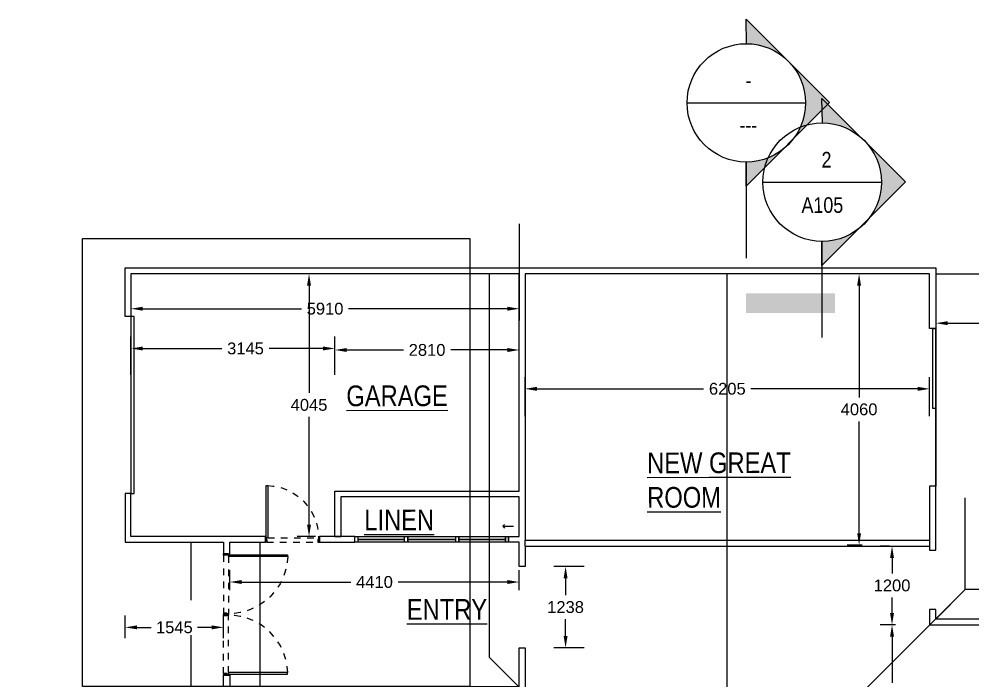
# Model space of a CAD drawing. Header units: metres. Extents: x 8 to 298, y 7 to 251.
# Drawn here: x 249.43 to 263.95, y 148.45 to 158.52 of the extents above; entities that cross this region are included whole.
import ezdxf

# ---------------------------------------------------------------- set-up
doc = ezdxf.new("R2010")
doc.units = ezdxf.units.M
doc.header["$MEASUREMENT"] = 0
for name, pattern in [('DASHED', [19.05, 12.7, -6.35]), ('HIDDEN2', [0.1875, 0.125, -0.0625]), ('HIDDEN4', [0.09375, 0.0625, -0.03125])]:
    doc.linetypes.add(name, pattern=pattern)
for name, color, linetype in [('A-MUROS', 1, 'Continuous'), ('A-VIDRIO', 4, 'Continuous'), ('NUEVO DIBUJO', 2, 'Continuous'), ('OP-PROY 1', 8, 'HIDDEN4'), ('OP-PROY 2', 1, 'HIDDEN4')]:
    doc.layers.add(name, color=color, linetype=linetype)
doc.styles.get("Standard").update_dxf_attribs({"font": 'arial.ttf'})
doc.dimstyles.get("Standard").update_dxf_attribs({"dimtxt": 0.18, "dimasz": 0.18, "dimexe": 0.18, "dimexo": 0.0625, "dimgap": 0.09, "dimtad": 0, "dimtih": 1, "dimtoh": 1, "dimzin": 0, "dimdsep": 46, "dimtxsty": 'Standard', "dimcen": 0.09, "dimadec": 0, "dimazin": 0, "dimtfac": 1, "dimtofl": 0, "dimtmove": 0, "dimatfit": 3, "dimfxl": 1, "dimtolj": 1, "dimtzin": 0, "dimarcsym": 0})

# ---------------------------------------------------------------- blocks, each defined once
blk = doc.blocks.new('*D44')
at = {"layer": 'Defpoints', "color": 0, "transparency": 16777216}
for p in [(263.286, 152.898), (257.132, 152.421), (263.286, 152.421)]:
    blk.add_point(p, dxfattribs=at)
at = {"layer": 'NUEVO DIBUJO', "color": 0, "lineweight": -2, "transparency": 16777216}
for p, q in [((257.132, 152.484), (257.132, 153.078)), ((263.286, 152.484), (263.286, 153.078)), ((257.312, 152.898), (259.849, 152.898)), ((263.106, 152.898), (260.569, 152.898))]:
    blk.add_line(p, q, dxfattribs=at)
at = {"layer": 'NUEVO DIBUJO', "color": 0, "transparency": 16777216}
for points in [[(257.312, 152.928), (257.312, 152.868), (257.132, 152.898)], [(263.106, 152.928), (263.106, 152.868), (263.286, 152.898)]]:
    blk.add_solid(points, dxfattribs=at)
at = {"layer": 'NUEVO DIBUJO', "color": 0, "transparency": 16777216, "insert": (260.209, 152.898), "char_height": 0.18, "attachment_point": 5}
blk.add_mtext('\\A1;6205', dxfattribs=at)
blk = doc.blocks.new('*D45')
at = {"layer": 'Defpoints', "color": 0, "transparency": 16777216}
for p in [(257.043, 153.489), (254.238, 153.049), (257.043, 153.049)]:
    blk.add_point(p, dxfattribs=at)
at = {"layer": 'NUEVO DIBUJO', "color": 0, "lineweight": -2, "transparency": 16777216}
for p, q in [((254.238, 153.111), (254.238, 153.669)), ((257.043, 153.111), (257.043, 153.669)), ((254.418, 153.489), (255.281, 153.489)), ((256.863, 153.489), (256.001, 153.489))]:
    blk.add_line(p, q, dxfattribs=at)
at = {"layer": 'NUEVO DIBUJO', "color": 0, "transparency": 16777216}
for points in [[(254.418, 153.519), (254.418, 153.459), (254.238, 153.489)], [(256.863, 153.519), (256.863, 153.459), (257.043, 153.489)]]:
    blk.add_solid(points, dxfattribs=at)
at = {"layer": 'NUEVO DIBUJO', "color": 0, "transparency": 16777216, "insert": (255.641, 153.489), "char_height": 0.18, "attachment_point": 5}
blk.add_mtext('\\A1;2810', dxfattribs=at)
blk = doc.blocks.new('*D46')
at = {"layer": 'Defpoints', "color": 0, "transparency": 16777216}
for p in [(251.136, 153.512), (251.136, 153.048), (254.238, 153.049)]:
    blk.add_point(p, dxfattribs=at)
at = {"layer": 'NUEVO DIBUJO', "color": 0, "lineweight": -2, "transparency": 16777216}
for p, q in [((251.136, 153.111), (251.136, 153.692)), ((254.238, 153.111), (254.238, 153.692)), ((251.316, 153.512), (252.519, 153.512)), ((254.058, 153.512), (253.238, 153.512))]:
    blk.add_line(p, q, dxfattribs=at)
at = {"layer": 'NUEVO DIBUJO', "color": 0, "transparency": 16777216}
for points in [[(251.316, 153.542), (251.316, 153.482), (251.136, 153.512)], [(254.058, 153.542), (254.058, 153.482), (254.238, 153.512)]]:
    blk.add_solid(points, dxfattribs=at)
at = {"layer": 'NUEVO DIBUJO', "color": 0, "transparency": 16777216, "insert": (252.878, 153.512), "char_height": 0.18, "attachment_point": 5}
blk.add_mtext('\\A1;3145', dxfattribs=at)
blk = doc.blocks.new('*D176')
at = {"layer": 'Defpoints', "color": 0, "transparency": 16777216}
for p in [(253.845, 154.648), (254.004, 154.648), (254.004, 150.651)]:
    blk.add_point(p, dxfattribs=at)
at = {"layer": 'NUEVO DIBUJO', "color": 0, "lineweight": -2, "transparency": 16777216}
for p, q in [((253.941, 154.648), (253.665, 154.648)), ((253.845, 154.468), (253.845, 152.835)), ((253.845, 150.831), (253.845, 152.471)), ((253.941, 150.651), (253.665, 150.651))]:
    blk.add_line(p, q, dxfattribs=at)
at = {"layer": 'NUEVO DIBUJO', "color": 0, "transparency": 16777216}
for points in [[(253.815, 154.468), (253.875, 154.468), (253.845, 154.648)], [(253.815, 150.831), (253.875, 150.831), (253.845, 150.651)]]:
    blk.add_solid(points, dxfattribs=at)
at = {"layer": 'NUEVO DIBUJO', "color": 0, "transparency": 16777216, "insert": (253.845, 152.653), "char_height": 0.18, "attachment_point": 5}
blk.add_mtext('\\A1;4045', dxfattribs=at)
blk = doc.blocks.new('*D47')
at = {"layer": 'Defpoints', "color": 0, "transparency": 16777216}
for p in [(252.544, 149.268), (251.047, 149.039), (252.544, 149.039)]:
    blk.add_point(p, dxfattribs=at)
at = {"layer": 'NUEVO DIBUJO', "color": 0, "lineweight": -2, "transparency": 16777216}
for p, q in [((251.047, 149.102), (251.047, 149.448)), ((252.544, 149.102), (252.544, 149.448)), ((251.227, 149.268), (251.445, 149.268)), ((252.364, 149.268), (252.147, 149.268))]:
    blk.add_line(p, q, dxfattribs=at)
at = {"layer": 'NUEVO DIBUJO', "color": 0, "transparency": 16777216}
for points in [[(251.227, 149.298), (251.227, 149.238), (251.047, 149.268)], [(252.364, 149.298), (252.364, 149.238), (252.544, 149.268)]]:
    blk.add_solid(points, dxfattribs=at)
at = {"layer": 'NUEVO DIBUJO', "color": 0, "transparency": 16777216, "insert": (251.796, 149.268), "char_height": 0.18, "attachment_point": 5}
blk.add_mtext('\\A1;1545', dxfattribs=at)
blk = doc.blocks.new('*D55')
at = {"layer": 'Defpoints', "color": 0, "transparency": 16777216}
for p in [(257.043, 155.473), (251.136, 154.648), (257.043, 154.117)]:
    blk.add_point(p, dxfattribs=at)
at = {"layer": 'NUEVO DIBUJO', "color": 0, "lineweight": -2, "transparency": 16777216}
for p, q in [((257.043, 155.411), (257.043, 153.937)), ((251.136, 154.586), (251.136, 153.937)), ((251.316, 154.117), (253.731, 154.117)), ((256.863, 154.117), (254.448, 154.117))]:
    blk.add_line(p, q, dxfattribs=at)
at = {"layer": 'NUEVO DIBUJO', "color": 0, "transparency": 16777216}
for points in [[(251.316, 154.147), (251.316, 154.087), (251.136, 154.117)], [(256.863, 154.147), (256.863, 154.087), (257.043, 154.117)]]:
    blk.add_solid(points, dxfattribs=at)
at = {"layer": 'NUEVO DIBUJO', "color": 0, "transparency": 16777216, "insert": (254.089, 154.117), "char_height": 0.18, "attachment_point": 5}
blk.add_mtext('\\A1;5910', dxfattribs=at)
blk = doc.blocks.new('*D177')
at = {"layer": 'Defpoints', "color": 0, "transparency": 16777216}
for p in [(262.214, 154.648), (262.436, 154.648), (262.325, 150.521)]:
    blk.add_point(p, dxfattribs=at)
at = {"layer": 'NUEVO DIBUJO', "color": 0, "lineweight": -2, "transparency": 16777216}
for p, q in [((262.373, 154.648), (262.034, 154.648)), ((262.214, 154.468), (262.214, 152.767)), ((262.214, 150.701), (262.214, 152.403)), ((262.262, 150.521), (262.034, 150.521))]:
    blk.add_line(p, q, dxfattribs=at)
at = {"layer": 'NUEVO DIBUJO', "color": 0, "transparency": 16777216}
for points in [[(262.184, 154.468), (262.244, 154.468), (262.214, 154.648)], [(262.184, 150.701), (262.244, 150.701), (262.214, 150.521)]]:
    blk.add_solid(points, dxfattribs=at)
at = {"layer": 'NUEVO DIBUJO', "color": 0, "transparency": 16777216, "insert": (262.214, 152.585), "char_height": 0.18, "attachment_point": 5}
blk.add_mtext('\\A1;4060', dxfattribs=at)
blk = doc.blocks.new('*D59')
at = {"layer": 'Defpoints', "color": 0, "transparency": 16777216}
for p in [(257.748, 150.194), (258.096, 150.194), (258.096, 148.957)]:
    blk.add_point(p, dxfattribs=at)
at = {"layer": 'NUEVO DIBUJO', "color": 0, "lineweight": -2, "transparency": 16777216}
for p, q in [((258.033, 150.194), (257.568, 150.194)), ((257.748, 150.014), (257.748, 149.758)), ((257.748, 149.137), (257.748, 149.394)), ((258.033, 148.957), (257.568, 148.957))]:
    blk.add_line(p, q, dxfattribs=at)
at = {"layer": 'NUEVO DIBUJO', "color": 0, "transparency": 16777216}
for points in [[(257.718, 150.014), (257.778, 150.014), (257.748, 150.194)], [(257.718, 149.137), (257.778, 149.137), (257.748, 148.957)]]:
    blk.add_solid(points, dxfattribs=at)
at = {"layer": 'NUEVO DIBUJO', "color": 0, "transparency": 16777216, "insert": (257.748, 149.576), "char_height": 0.18, "attachment_point": 5}
blk.add_mtext('\\A1;1238', dxfattribs=at)
blk = doc.blocks.new('*D60')
at = {"layer": 'Defpoints', "color": 0, "transparency": 16777216}
for p in [(257.043, 149.958), (252.639, 149.769), (257.043, 149.769)]:
    blk.add_point(p, dxfattribs=at)
at = {"layer": 'NUEVO DIBUJO', "color": 0, "lineweight": -2, "transparency": 16777216}
for p, q in [((252.639, 149.832), (252.639, 150.138)), ((257.043, 149.832), (257.043, 150.138)), ((252.819, 149.958), (254.479, 149.958)), ((256.863, 149.958), (255.203, 149.958))]:
    blk.add_line(p, q, dxfattribs=at)
at = {"layer": 'NUEVO DIBUJO', "color": 0, "transparency": 16777216}
for points in [[(252.819, 149.988), (252.819, 149.928), (252.639, 149.958)], [(256.863, 149.988), (256.863, 149.928), (257.043, 149.958)]]:
    blk.add_solid(points, dxfattribs=at)
at = {"layer": 'NUEVO DIBUJO', "color": 0, "transparency": 16777216, "insert": (254.841, 149.958), "char_height": 0.18, "attachment_point": 5}
blk.add_mtext('\\A1;4410', dxfattribs=at)
blk = doc.blocks.new('*D85')
at = {"layer": 'Defpoints', "color": 0, "transparency": 16777216}
for p in [(262.715, 149.306), (262.829, 149.306), (262.829, 147.174)]:
    blk.add_point(p, dxfattribs=at)
at = {"layer": 'NUEVO DIBUJO', "color": 0, "lineweight": -2, "transparency": 16777216}
for p, q in [((262.767, 149.306), (262.535, 149.306)), ((262.715, 149.126), (262.715, 148.422)), ((262.715, 147.354), (262.715, 148.058)), ((262.767, 147.174), (262.535, 147.174))]:
    blk.add_line(p, q, dxfattribs=at)
at = {"layer": 'NUEVO DIBUJO', "color": 0, "transparency": 16777216}
for points in [[(262.685, 149.126), (262.745, 149.126), (262.715, 149.306)], [(262.685, 147.354), (262.745, 147.354), (262.715, 147.174)]]:
    blk.add_solid(points, dxfattribs=at)
at = {"layer": 'NUEVO DIBUJO', "color": 0, "transparency": 16777216, "insert": (262.715, 148.24), "char_height": 0.18, "attachment_point": 5}
blk.add_mtext('\\A1;2130', dxfattribs=at)
blk = doc.blocks.new('*D86')
at = {"layer": 'Defpoints', "color": 0, "transparency": 16777216}
for p in [(262.715, 150.505), (262.74, 150.505), (262.829, 149.306)]:
    blk.add_point(p, dxfattribs=at)
at = {"layer": 'NUEVO DIBUJO', "color": 0, "lineweight": -2, "transparency": 16777216}
for p, q in [((262.678, 150.505), (262.535, 150.505)), ((262.715, 150.325), (262.715, 150.087)), ((262.715, 149.486), (262.715, 149.723)), ((262.767, 149.306), (262.535, 149.306))]:
    blk.add_line(p, q, dxfattribs=at)
at = {"layer": 'NUEVO DIBUJO', "color": 0, "transparency": 16777216}
for points in [[(262.685, 150.325), (262.745, 150.325), (262.715, 150.505)], [(262.685, 149.486), (262.745, 149.486), (262.715, 149.306)]]:
    blk.add_solid(points, dxfattribs=at)
at = {"layer": 'NUEVO DIBUJO', "color": 0, "transparency": 16777216, "insert": (262.715, 149.905), "char_height": 0.18, "attachment_point": 5}
blk.add_mtext('\\A1;1200', dxfattribs=at)
blk = doc.blocks.new('P-0')
for points in [[(-0.014, 1.259), (-0.047, 1.259), (-0.047, 0.1), (-0.014, 0.1)], [(-1.194, 0.01), (-1.188, 0.01), (-1.188, 0.09), (-1.194, 0.09)], [(-1.188, 0.1), (-1.174, 0.1), (-1.174, 0.062), (-1.161, 0.062), (-1.161, 0.016), (-1.161, 0), (-1.188, 0)], [(0, 0.1), (-0.014, 0.1), (-0.014, 0.062), (-0.026, 0.062), (-0.026, 0.016), (-0.026, 0), (0, 0)], [(0, 0.01), (0.006, 0.01), (0.006, 0.09), (0, 0.09)]]:
    blk.add_lwpolyline(points, close=True)
at = {"layer": 'OP-PROY 1', "linetype": 'HIDDEN4'}
blk.add_arc((-0.013, 0.1), 1.16, 91.6414, 179.9839, dxfattribs=at)
at = {"layer": 'OP-PROY 2', "linetype": 'HIDDEN2'}
for p, q in [((-0.047, 0.1), (-1.174, 0.1)), ((-0.026, 0), (-1.161, 0))]:
    blk.add_line(p, q, dxfattribs=at)
blk = doc.blocks.new('*D183')
at = {"layer": 'Defpoints', "color": 0, "transparency": 16777216}
for p in [(263.381, 154.043), (272.029, 154.043), (272.029, 153.897)]:
    blk.add_point(p, dxfattribs=at)
at = {"layer": 'NUEVO DIBUJO', "color": 0, "lineweight": -2, "transparency": 16777216}
for p, q in [((263.381, 153.98), (263.381, 153.717)), ((272.029, 153.98), (272.029, 153.717)), ((263.561, 153.897), (267.346, 153.897)), ((271.849, 153.897), (268.064, 153.897))]:
    blk.add_line(p, q, dxfattribs=at)
at = {"layer": 'NUEVO DIBUJO', "color": 0, "transparency": 16777216}
for points in [[(263.561, 153.927), (263.561, 153.867), (263.381, 153.897)], [(271.849, 153.927), (271.849, 153.867), (272.029, 153.897)]]:
    blk.add_solid(points, dxfattribs=at)
at = {"layer": 'NUEVO DIBUJO', "color": 0, "transparency": 16777216, "insert": (267.705, 153.897), "char_height": 0.18, "attachment_point": 5}
blk.add_mtext('\\A1;8660', dxfattribs=at)

msp = doc.modelspace()

# ---------------------------------------------------------------- hatches: boundary and pattern name
at = {"layer": 'NUEVO DIBUJO'}
h = msp.add_hatch(color=3, dxfattribs=at)
h.dxf.hatch_style = 1
h.paths.add_polyline_path([(260.4943459, 158.5249801), (260.500641, 158.1505671, -0.183582479), (261.0980952, 157.9211598)])
h.paths.add_polyline_path([(261.7633517, 157.2558251), (261.1690442, 157.8502025, -0.1844551951), (261.3983865, 157.2496794, -0.1639079338), (261.2147598, 156.7045764)])
h.paths.add_polyline_path([(261.0460552, 156.5350548, -0.1660457928), (260.4943459, 156.3487917), (260.4943459, 155.9806736)])
h = msp.add_hatch(color=3, dxfattribs=at)
h.dxf.hatch_style = 1
h.paths.add_polyline_path([(261.6493602, 157.3179516), (261.6556554, 156.9435387, -0.183582479), (262.2531095, 156.7141313)])
h.paths.add_polyline_path([(262.918366, 156.0487966), (262.3240586, 156.643174, -0.1844551951), (262.5534008, 156.042651, -0.1639079338), (262.3697741, 155.4975479)])
h.paths.add_polyline_path([(262.2010695, 155.3280264, -0.1660457928), (261.6493602, 155.1417633), (261.6493602, 154.7736451)])
h = msp.add_hatch(color=2, dxfattribs=at)
h.dxf.hatch_style = 1
h.paths.add_polyline_path([(261.8457839, 154.0541238), (260.4943459, 154.0541238), (260.4943459, 154.3523784), (261.8457839, 154.3523784)])
h.paths.add_polyline_path([(245.9204125, 143.9913436), (245.6221729, 143.9913436), (245.6221729, 145.3364868), (245.9204125, 145.3364868)])

# ---------------------------------------------------------------- linework, layer by layer
at = {"color": 3}
for p, q in [((259.5966001, 157.2496794), (261.3983865, 157.2496794)), ((260.4943459, 156.3487707), (260.4943459, 155.9806736)), ((260.4943459, 156.3487707), (260.4943459, 155.9806736)), ((260.4943459, 156.3487707), (260.4943459, 154.8841513)), ((260.7516144, 156.042651), (262.5534008, 156.042651))]:
    msp.add_line(p, q, dxfattribs=at)
at = {"color": 0}
for p, q in [((261.6493602, 155.1417423), (261.6493602, 154.7736451)), ((261.6493602, 155.1417423), (261.6493602, 154.7736451)), ((263.3811206, 151.4187272), (263.3811206, 153.8170539)), ((263.3811206, 153.7854299), (263.3811206, 153.8170539)), ((263.3811206, 153.8170539), (263.3811206, 151.4187272)), ((263.3811206, 151.4505011), (263.3811206, 151.4187272)), ((256.7953444, 150.8096284), (256.8205237, 150.8349576)), ((256.7953444, 150.8096284), (256.8205237, 150.7778545)), ((256.7953444, 150.8096284), (256.9539739, 150.8096284)), ((256.7953444, 150.8096284), (256.7953444, 150.8096284)), ((254.2384633, 150.6510589), (254.0035915, 150.6510589)), ((254.0035915, 150.6510589), (254.0035915, 150.562182)), ((254.2384633, 150.6510589), (254.3272352, 150.6510589)), ((254.5428478, 150.562182), (254.5428478, 150.6510589)), ((254.5872563, 150.6510589), (254.5872563, 150.562182)), ((256.8333682, 150.6510589), (256.8333682, 150.562182)), ((256.8777766, 150.6510589), (256.8777766, 150.562182))]:
    msp.add_line(p, q, dxfattribs=at)
at = {"color": 2}
for p, q in [((261.6493602, 155.1417423), (261.6493602, 153.6771228)), ((263.3811206, 152.5988562), (263.3811206, 151.4187272))]:
    msp.add_line(p, q, dxfattribs=at)
at = {"color": 3}
for points in [[(260.5006407, 158.1505882), (260.4943459, 158.5249801), (261.7633517, 157.2558251), (260.4943459, 155.9806736), (260.4943459, 156.354937)], [(261.655655, 156.9435597), (261.6493602, 157.3179516), (262.918366, 156.0487966), (261.6493602, 154.7736451), (261.6493602, 155.1479086)]]:
    msp.add_lwpolyline(points, dxfattribs=at)
at = {"color": 2}
for points in [[(263.3335347, 153.8170539), (263.3811206, 153.8170539), (263.3811206, 152.5988562), (263.3335347, 152.5988562)], [(256.8333682, 150.6510589), (256.8777766, 150.6510589), (256.8777766, 150.562182), (256.8333682, 150.562182)]]:
    msp.add_lwpolyline(points, close=True, dxfattribs=at)
at = {"color": 3}
for centre in [(260.4974933, 157.2496794), (261.6525076, 156.042651)]:
    msp.add_circle(centre, 0.9008932, dxfattribs=at)
at = {"layer": 'A-MUROS'}
for p, q in [((254.5428478, 150.6510589), (254.3272352, 150.6510589)), ((254.0035915, 150.562182), (254.5428478, 150.562182)), ((257.1315628, 150.5939559), (263.2859489, 150.5939559)), ((257.1315628, 150.5049291), (257.1315628, 150.5939559)), ((257.1315628, 150.5049291), (263.2859489, 150.5049291))]:
    msp.add_line(p, q, dxfattribs=at)
for points in [[(250.3997618, 155.1875262), (256.2940519, 155.1875262), (256.2940519, 148.3669383), (250.3997618, 148.3669383)], [(263.2859489, 150.5049291), (263.2859489, 150.4415313), (263.3811206, 150.4415313), (263.3811206, 151.4187272), (263.2859489, 151.4187272)], [(254.0035915, 150.562182), (254.5428478, 150.562182), (254.5428478, 150.6510589), (254.0035915, 150.6510589)]]:
    msp.add_lwpolyline(points, close=True, dxfattribs=at)
for points in [[(257.1315628, 150.5049291), (257.1315628, 150.1940849), (257.0427908, 150.1940849), (257.0427908, 150.562182), (256.8777766, 150.562182), (256.8777766, 150.6510589), (257.0427908, 150.6510589), (257.0427908, 151.253713), (254.3272352, 151.253713), (254.3272352, 150.6510589), (254.2384633, 150.6510589), (254.2384633, 151.3427398), (257.0427908, 151.3427398), (257.0427908, 154.6482699), (251.1356413, 154.6482699), (251.1358512, 154.0009525), (251.0468244, 154.0009525), (251.0468244, 154.7371468), (263.3811206, 154.7371468)], [(263.3811206, 154.7371468), (263.3811206, 153.8170539), (263.2859489, 153.8170539), (263.2859489, 154.6482699), (257.1315628, 154.6482699), (257.1315628, 150.5939559)], [(251.0468244, 151.3045212), (251.0468244, 150.562182), (252.5442423, 150.562182), (252.5442423, 150.3845781), (252.639414, 150.3845781), (252.639414, 150.562182), (253.185115, 150.562182), (253.185115, 150.6510589), (251.1358512, 150.6510589), (251.1358512, 151.3045212), (251.0468244, 151.3045212)], [(263.2859489, 149.5406226), (263.2859489, 149.3057658), (269.9418223, 149.3057658), (269.9353776, 148.1954794), (270.0305493, 148.1954794), (270.0305493, 149.3946427), (263.3811206, 149.3946427), (263.3811206, 149.5406226), (263.2859489, 149.5406226)], [(252.1381814, 145.5942197), (252.0493495, 145.5942197), (252.0493495, 148.3669383), (252.5442423, 148.3669383), (252.5442423, 148.5380975), (252.639414, 148.5380975), (252.639414, 148.3669383), (257.0427908, 148.3669383), (257.0427908, 148.9570028), (257.1315628, 148.9570028), (257.1315628, 148.2717666), (252.1381814, 148.2717666), (252.1381814, 145.5942197)]]:
    msp.add_lwpolyline(points, dxfattribs=at)
at = {"layer": 'A-VIDRIO'}
for p, q in [((255.2979865, 150.562182), (255.2979865, 150.6510589)), ((255.3487947, 150.562182), (255.3487947, 150.6510589)), ((256.0782295, 150.562182), (256.0782295, 150.6510589)), ((256.122638, 150.562182), (256.122638, 150.6510589)), ((254.5872563, 150.6066204), (255.2979865, 150.6066204)), ((255.2979865, 150.6065455), (254.5872563, 150.6065455)), ((255.3487947, 150.6066204), (256.0782295, 150.6066204)), ((256.0782295, 150.6065455), (255.3487947, 150.6065455)), ((256.122638, 150.6065455), (256.8333682, 150.6066204)), ((256.8333682, 150.6065455), (256.122638, 150.6065455))]:
    msp.add_line(p, q, dxfattribs=at)
for points in [[(254.5428478, 150.6510589), (256.8777766, 150.6510589), (256.8777766, 150.562182), (254.5428478, 150.562182)], [(255.2979865, 150.6510589), (255.3487947, 150.6510589), (255.3487947, 150.562182), (255.2979865, 150.562182)], [(256.0782295, 150.6510589), (256.122638, 150.6510589), (256.122638, 150.562182), (256.0782295, 150.562182)]]:
    msp.add_lwpolyline(points, close=True, dxfattribs=at)
at = {"layer": 'NUEVO DIBUJO', "color": 2, "linetype": 'DASHED'}
for p, q in [((256.5923215, 148.8110229), (256.5923215, 154.6482699)), ((260.2088308, 146.2286477), (260.2087558, 154.6482699)), ((263.8253551, 149.8453218), (260.2088308, 146.2286477)), ((270.0305493, 149.8453218), (263.8253551, 149.8453218)), ((259.8791686, 145.5306057), (256.5923215, 148.8110229))]:
    msp.add_line(p, q, dxfattribs=at)
at = {"layer": 'NUEVO DIBUJO', "color": 254}
for p, q in [((263.8253551, 149.8453218), (263.8253551, 151.2411234)), ((263.3811206, 149.3946427), (263.8253551, 149.8453218))]:
    msp.add_line(p, q, dxfattribs=at)
at = {"layer": 'NUEVO DIBUJO', "color": 2}
for p, q in [((252.0489667, 150.562182), (252.0489667, 149.6825151)), ((253.0970198, 150.562182), (253.0970198, 148.3669383)), ((252.0489667, 149.1517214), (252.0489667, 148.3593786))]:
    msp.add_line(p, q, dxfattribs=at)
at = {"layer": 'NUEVO DIBUJO', "color": 2, "linetype": 'DASHED'}
msp.add_lwpolyline([(263.3811206, 154.6482699), (272.029005, 154.6482699), (272.029005, 142.7010003), (270.0305493, 142.7010003)], dxfattribs=at)
at = {"layer": 'NUEVO DIBUJO', "color": 2}
msp.add_lwpolyline([(251.1356413, 151.3045212), (251.1864645, 151.3045212), (251.1864645, 154.0009525), (251.1356413, 154.0009525)], close=True, dxfattribs=at)

# ---------------------------------------------------------------- block references
at = {"xscale": -0.6853875946276249, "yscale": 0.6853875946276249, "zscale": 0.6853875946276249}
msp.add_blockref('P-0', (253.185115, 150.562182), dxfattribs=at)
at = {"yscale": 0.7749067037651353, "zscale": 0.7749067037651353, "rotation": 270}
for p, xscale in [((252.5442423, 150.3845781), -0.7749067037651353), ((252.5442423, 148.5436511), 0.7749067037651353)]:
    msp.add_blockref('P-0', p, dxfattribs=dict(at, xscale=xscale))

# ---------------------------------------------------------------- texts
at = {"layer": 'NUEVO DIBUJO', "color": 3, "linetype": 'ByBlock', "char_height": 0.237109014, "attachment_point": 1, "rotation": 0.05406191}
for s, insert in [('{\\fArial Narrow|b0|i0|c0|p34;-}', (260.4872988, 157.7101539)), ('{\\fArial Narrow|b0|i0|c0|p34;---}', (260.3931605, 157.0319804)), ('{\\fArial Narrow|b0|i0|c0|p34;2}', (261.6423132, 156.5031255)), ('{\\fArial Narrow|b0|i0|c0|p34;A105}', (261.3379971, 155.812832))]:
    msp.add_mtext_dynamic_manual_height_columns(s, width=2.849665571, gutter_width=1.1855451, heights=[0], dxfattribs=dict(at, insert=insert))
at = {"layer": 'NUEVO DIBUJO', "linetype": 'ByBlock', "char_height": 0.314894996, "attachment_point": 1, "rotation": 0.05406191}
for s, insert in [('{\\fArial Narrow|b0|i0|c0|p34;\\LGARAGE}', (254.4123096, 152.9485363)), ('{\\fArial Narrow|b0|i0|c0|p34;\\LNEW GREAT ROOM}', (258.989645, 151.9286612)), ('{\\fArial Narrow|b0|i0|c0|p34;\\LLINEN}', (254.685074, 151.0603899)), ('{\\fArial Narrow|b0|i0|c0|p34;\\LENTRY}', (255.3323464, 149.697601))]:
    msp.add_mtext_dynamic_manual_height_columns(s, width=2.497838432, gutter_width=1.574475, heights=[0], dxfattribs=dict(at, insert=insert))

# ---------------------------------------------------------------- dimensions: what is measured, and where the dimension line sits
at = {"layer": 'NUEVO DIBUJO', "color": 2}
for base, p1, p2, text, picture, middle in [((257.0427908, 154.1169655), (251.1356413, 154.6482699), (257.0427908, 155.4730413), '5910', '*D55', (254.0892161, 154.1169655)), ((272.029005, 153.8974531), (263.3811206, 154.0427422), (272.029005, 154.0427422), '8660', '*D183', (267.7050628, 153.8974531)), ((263.2859489, 152.8975022), (257.1315628, 152.4211774), (263.2859489, 152.4211774), '6205', '*D44', (260.2087558, 152.8975022)), ((257.0427908, 149.9584222), (252.639414, 149.7690346), (257.0427908, 149.7690346), '4410', '*D60', (254.8411024, 149.9584222))]:
    dim = msp.add_linear_dim(base=base, p1=p1, p2=p2, text=text, dimstyle='Standard', dxfattribs=at)
    dim.commit()
    dim.dimension.update_dxf_attribs({"geometry": picture, "text_midpoint": middle})
dim = msp.add_linear_dim(base=(253.844977, 154.6482699), p1=(254.0035915, 150.6510589), p2=(254.0035915, 154.6482699), angle=90, text='4045', dimstyle='Standard', dxfattribs=at)
dim.commit()
dim.dimension.update_dxf_attribs({"geometry": '*D176', "text_midpoint": (253.844977, 152.6528118), "dimtype": 160})
for base, p1, p2, text, picture, middle in [((262.2135812, 154.6482699), (262.3247148, 150.5213971), (262.4358484, 154.6482699), '4060', '*D177', (262.2135812, 152.5848335)), ((262.7150686, 150.5049291), (262.8291997, 149.3057658), (262.7402479, 150.5049291), '1200', '*D86', (262.7150686, 149.9053475)), ((257.7476926, 150.1940849), (258.0959293, 148.9570028), (258.0959293, 150.1940849), '1238', '*D59', (257.7476926, 149.5755438)), ((262.7150686, 149.3057658), (262.8291997, 147.1739199), (262.8291997, 149.3057658), '2130', '*D85', (262.7150686, 148.2398429))]:
    dim = msp.add_linear_dim(base=base, p1=p1, p2=p2, angle=90, text=text, dimstyle='Standard', dxfattribs=at)
    dim.commit()
    dim.dimension.update_dxf_attribs({"geometry": picture, "text_midpoint": middle})
for base, p1, p2, text, picture, middle in [((251.1356413, 153.5123692), (254.2384633, 153.0485011), (251.1356413, 153.0482916), '3145', '*D46', (252.8784352, 153.5123692)), ((257.0427908, 153.4890636), (254.2384633, 153.0485011), (257.0427908, 153.0485011), '2810', '*D45', (255.6406271, 153.4890636)), ((252.5442423, 149.267847), (251.0468244, 149.0394349), (252.5442423, 149.0394349), '1545', '*D47', (251.7955334, 149.267847))]:
    dim = msp.add_linear_dim(base=base, p1=p1, p2=p2, text=text, dimstyle='Standard', dxfattribs=at)
    dim.commit()
    dim.dimension.update_dxf_attribs({"geometry": picture, "text_midpoint": middle, "dimtype": 160})

doc.saveas('drawing.dxf')
